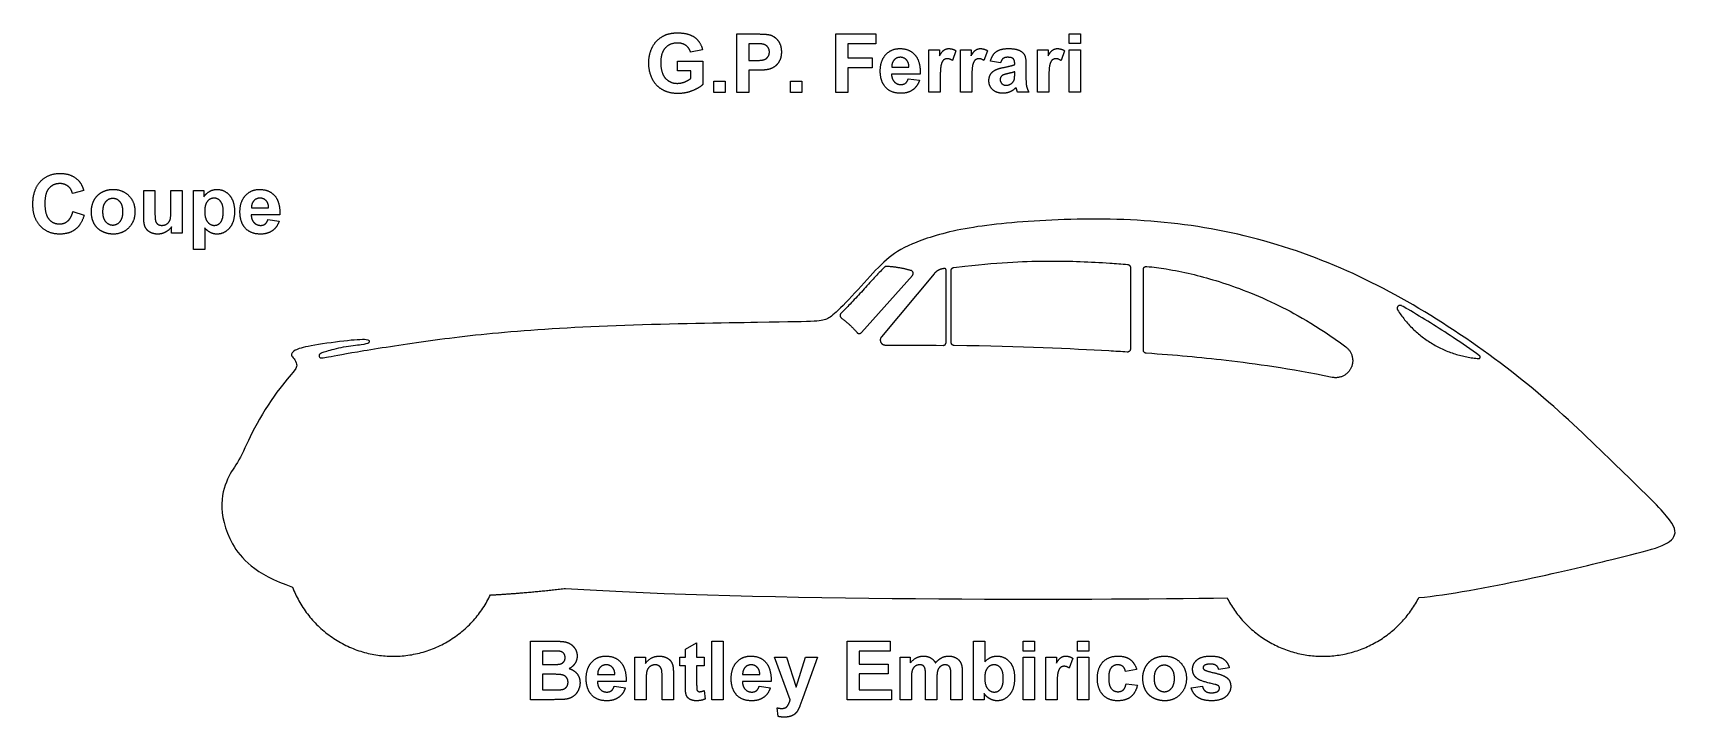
# Model space of a CAD drawing. Header units: millimetres. Extents: x -155 to 163, y -128 to 149.
# Drawn here: x 7.4 to 83.7, y 5.7 to 37.5 of the extents above; entities that cross this region are included whole.
import ezdxf

# ---------------------------------------------------------------- set-up
doc = ezdxf.new("R2010")
doc.units = ezdxf.units.MM
doc.header["$MEASUREMENT"] = 0
doc.layers.add('Layer 03', color=5, linetype='Continuous')

msp = doc.modelspace()

# ---------------------------------------------------------------- linework, layer by layer
at = {"layer": 'Layer 03'}
for p, q in [((40.078, 34.759), (40.078, 37.476)), ((40.078, 37.476), (40.956, 37.476)), ((44.685, 37.476), (46.542, 37.476)), ((44.685, 34.759), (44.685, 37.476)), ((46.542, 37.476), (46.542, 37.021)), ((55.524, 37.032), (55.524, 37.488)), ((55.524, 37.488), (56.047, 37.488)), ((56.047, 37.488), (56.047, 37.032)), ((38.491, 36.734), (37.934, 36.632)), ((40.635, 37.021), (40.635, 36.244)), ((40.898, 37.021), (40.635, 37.021)), ((46.542, 37.021), (45.242, 37.021)), ((45.242, 37.021), (45.242, 36.362)), ((49.009, 34.771), (49.009, 36.745)), ((49.009, 36.745), (49.499, 36.745)), ((49.499, 36.745), (49.499, 36.467)), ((50.258, 36.697), (50.098, 36.239)), ((50.478, 34.771), (50.478, 36.745)), ((50.478, 36.745), (50.967, 36.745)), ((50.967, 36.745), (50.967, 36.467)), ((51.727, 36.697), (51.566, 36.239)), ((54.056, 34.771), (54.056, 36.745)), ((54.056, 36.745), (54.545, 36.745)), ((54.545, 36.745), (54.545, 36.467)), ((55.305, 36.697), (55.144, 36.239)), ((56.047, 37.032), (55.524, 37.032)), ((55.524, 34.771), (55.524, 36.745)), ((55.524, 36.745), (56.047, 36.745)), ((56.047, 36.745), (56.047, 34.771)), ((37.326, 35.755), (37.326, 36.21)), ((37.326, 36.21), (38.508, 36.21)), ((38.508, 36.21), (38.508, 35.132)), ((40.635, 36.244), (40.933, 36.244)), ((45.242, 36.362), (46.373, 36.362)), ((46.373, 35.907), (45.242, 35.907)), ((45.242, 35.907), (45.242, 34.759)), ((46.373, 36.362), (46.373, 35.907)), ((47.28, 35.935), (48.081, 35.935)), ((52.334, 36.138), (51.862, 36.205)), ((52.992, 36.053), (52.992, 36.106)), ((53.516, 36.033), (53.516, 35.422)), ((37.951, 35.755), (37.326, 35.755)), ((37.951, 35.412), (37.951, 35.755)), ((39.014, 34.759), (39.014, 35.282)), ((39.014, 35.282), (39.538, 35.282)), ((39.538, 35.282), (39.538, 34.759)), ((40.989, 35.788), (40.635, 35.788)), ((40.635, 35.788), (40.635, 34.759)), ((42.576, 34.759), (42.576, 35.282)), ((42.576, 35.282), (43.099, 35.282)), ((43.099, 35.282), (43.099, 34.759)), ((48.604, 35.615), (47.271, 35.615)), ((48.047, 35.395), (48.57, 35.328)), ((49.532, 35.381), (49.532, 34.771)), ((51.001, 35.381), (51.001, 34.771)), ((52.992, 35.612), (52.992, 35.716)), ((54.579, 35.381), (54.579, 34.771)), ((39.538, 34.759), (39.014, 34.759)), ((40.635, 34.759), (40.078, 34.759)), ((43.099, 34.759), (42.576, 34.759)), ((45.242, 34.759), (44.685, 34.759)), ((49.532, 34.771), (49.009, 34.771)), ((51.001, 34.771), (50.478, 34.771)), ((53.651, 34.771), (53.127, 34.771)), ((54.579, 34.771), (54.056, 34.771)), ((56.047, 34.771), (55.524, 34.771)), ((9.745, 30.203), (9.222, 30.068)), ((12.53, 28.95), (12.53, 30.203)), ((12.53, 30.203), (13.053, 30.203)), ((13.053, 30.203), (13.053, 29.296)), ((13.796, 29.37), (13.796, 30.203)), ((13.796, 30.203), (14.319, 30.203)), ((14.319, 30.203), (14.319, 28.228)), ((14.843, 27.469), (14.843, 30.203)), ((14.843, 30.203), (15.332, 30.203)), ((15.332, 30.203), (15.332, 29.915)), ((9.239, 29.224), (9.762, 29.055)), ((18.86, 29.072), (17.526, 29.072)), ((17.535, 29.393), (18.336, 29.393)), ((13.83, 28.228), (13.83, 28.522)), ((15.366, 28.464), (15.366, 27.469)), ((18.303, 28.853), (18.826, 28.785)), ((14.319, 28.228), (13.83, 28.228)), ((15.366, 27.469), (14.843, 27.469)), ((45.875, 23.605), (48.241, 26.257)), ((49.249, 26.336), (46.802, 23.405)), ((49.728, 26.577), (49.687, 26.573)), ((49.806, 23.148), (49.806, 26.507)), ((50.042, 23.141), (50.042, 26.487)), ((50.167, 26.627), (50.68, 26.685)), ((58.366, 26.627), (58.366, 22.837)), ((58.972, 22.78), (58.972, 26.538)), ((45.656, 23.616), (45.661, 23.609)), ((30.504, 6.545), (30.504, 9.263)), ((30.504, 9.263), (31.599, 9.263)), ((37.694, 8.891), (38.218, 9.195)), ((38.218, 9.195), (38.218, 8.52)), ((38.926, 6.545), (38.926, 9.263)), ((38.926, 9.263), (39.45, 9.263)), ((39.45, 9.263), (39.45, 6.545)), ((45.205, 6.545), (45.205, 9.263)), ((45.205, 9.263), (47.214, 9.263)), ((47.214, 9.263), (47.214, 8.807)), ((51.079, 6.545), (51.079, 9.263)), ((51.079, 9.263), (51.602, 9.263)), ((51.602, 9.263), (51.602, 8.297)), ((53.391, 8.807), (53.391, 9.263)), ((53.391, 9.263), (53.914, 9.263)), ((53.914, 9.263), (53.914, 8.807)), ((55.906, 8.807), (55.906, 9.263)), ((55.906, 9.263), (56.429, 9.263)), ((56.429, 9.263), (56.429, 8.807)), ((31.372, 8.807), (31.061, 8.807)), ((31.061, 8.807), (31.061, 8.182)), ((35.348, 6.545), (35.348, 8.52)), ((35.348, 8.52), (35.838, 8.52)), ((35.838, 8.52), (35.838, 8.232)), ((37.441, 8.52), (37.694, 8.52)), ((37.441, 8.115), (37.441, 8.52)), ((37.694, 8.52), (37.694, 8.891)), ((38.218, 8.52), (38.572, 8.52)), ((38.572, 8.52), (38.572, 8.115)), ((42.563, 6.545), (41.83, 8.52)), ((41.83, 8.52), (42.387, 8.52)), ((42.387, 8.52), (42.834, 7.122)), ((42.834, 7.122), (43.281, 8.52)), ((43.838, 8.52), (43.146, 6.625)), ((43.281, 8.52), (43.838, 8.52)), ((47.214, 8.807), (45.762, 8.807)), ((45.762, 8.807), (45.762, 8.199)), ((47.669, 6.545), (47.669, 8.52)), ((47.669, 8.52), (48.142, 8.52)), ((48.142, 8.52), (48.142, 8.252)), ((53.914, 8.807), (53.391, 8.807)), ((53.391, 6.545), (53.391, 8.52)), ((53.391, 8.52), (53.914, 8.52)), ((53.914, 8.52), (53.914, 6.545)), ((54.438, 6.545), (54.438, 8.52)), ((54.438, 8.52), (54.927, 8.52)), ((54.927, 8.52), (54.927, 8.241)), ((55.687, 8.471), (55.526, 8.013)), ((56.429, 8.807), (55.906, 8.807)), ((55.906, 6.545), (55.906, 8.52)), ((55.906, 8.52), (56.429, 8.52)), ((56.429, 8.52), (56.429, 6.545)), ((31.061, 8.182), (31.416, 8.182)), ((31.512, 7.727), (31.061, 7.727)), ((31.061, 7.727), (31.061, 7.001)), ((33.619, 7.71), (34.42, 7.71)), ((37.137, 7.776), (37.137, 6.545)), ((37.694, 8.115), (37.441, 8.115)), ((37.694, 7.245), (37.694, 8.115)), ((38.572, 8.115), (38.218, 8.115)), ((38.218, 8.115), (38.218, 7.3)), ((40.353, 7.71), (41.154, 7.71)), ((45.762, 8.199), (47.112, 8.199)), ((47.112, 7.744), (45.762, 7.744)), ((45.762, 7.744), (45.762, 7.001)), ((47.112, 8.199), (47.112, 7.744)), ((50.032, 6.545), (50.032, 7.675)), ((50.556, 7.812), (50.556, 6.545)), ((58.657, 7.946), (58.134, 7.862)), ((62.961, 8.031), (62.472, 7.946)), ((31.061, 7.001), (31.578, 7.001)), ((34.943, 7.389), (33.61, 7.389)), ((34.386, 7.17), (34.909, 7.102)), ((35.872, 7.44), (35.872, 6.545)), ((36.614, 6.545), (36.614, 7.553)), ((38.564, 6.966), (38.606, 6.571)), ((41.678, 7.389), (40.344, 7.389)), ((41.121, 7.17), (41.644, 7.102)), ((45.762, 7.001), (47.264, 7.001)), ((47.264, 7.001), (47.264, 6.545)), ((48.193, 7.505), (48.193, 6.545)), ((48.851, 6.545), (48.851, 7.628)), ((49.374, 7.494), (49.374, 6.545)), ((54.961, 7.156), (54.961, 6.545)), ((58.168, 7.288), (58.691, 7.22)), ((61.189, 7.102), (61.712, 7.17)), ((31.437, 6.545), (30.504, 6.545)), ((35.872, 6.545), (35.348, 6.545)), ((37.137, 6.545), (36.614, 6.545)), ((39.45, 6.545), (38.926, 6.545)), ((41.998, 5.766), (41.965, 6.166)), ((43.146, 6.625), (43.014, 6.263)), ((47.264, 6.545), (45.205, 6.545)), ((48.193, 6.545), (47.669, 6.545)), ((49.374, 6.545), (48.851, 6.545)), ((50.556, 6.545), (50.032, 6.545)), ((51.568, 6.545), (51.079, 6.545)), ((51.568, 6.833), (51.568, 6.545)), ((53.914, 6.545), (53.391, 6.545)), ((54.961, 6.545), (54.438, 6.545)), ((56.429, 6.545), (55.906, 6.545))]:
    msp.add_line(p, q, dxfattribs=at)
for points, degree in [([(36.69, 37.391), (36.95, 37.527), (37.338, 37.527)], 2), ([(37.338, 37.527), (37.843, 37.527), (38.126, 37.316)], 2), ([(40.956, 37.476), (41.455, 37.476), (41.606, 37.436)], 2), ([(41.606, 37.436), (41.839, 37.374), (41.996, 37.17)], 2), ([(35.993, 36.127), (35.993, 36.553), (36.17, 36.884)], 2), ([(36.17, 36.884), (36.348, 37.215), (36.69, 37.391)], 2), ([(36.761, 36.826), (36.55, 36.598), (36.55, 36.149)], 2), ([(37.328, 37.054), (36.971, 37.054), (36.761, 36.826)], 2), ([(37.72, 36.941), (37.563, 37.054), (37.328, 37.054)], 2), ([(37.934, 36.632), (37.877, 36.828), (37.72, 36.941)], 2), ([(38.126, 37.316), (38.41, 37.105), (38.491, 36.734)], 2), ([(41.291, 37.002), (41.193, 37.021), (40.898, 37.021)], 2), ([(41.51, 36.881), (41.423, 36.978), (41.291, 37.002)], 2), ([(41.597, 36.634), (41.597, 36.783), (41.51, 36.881)], 2), ([(41.996, 37.17), (42.154, 36.966), (42.154, 36.643)], 2), ([(42.154, 36.643), (42.154, 36.393), (42.064, 36.223)], 2), ([(47.006, 36.517), (47.264, 36.796), (47.659, 36.796)], 2), ([(47.659, 36.796), (48.103, 36.796), (48.359, 36.505)], 2), ([(49.499, 36.467), (49.618, 36.664), (49.713, 36.73)], 2), ([(49.713, 36.73), (49.808, 36.796), (49.929, 36.796)], 2), ([(49.929, 36.796), (50.1, 36.796), (50.258, 36.697)], 2), ([(50.967, 36.467), (51.086, 36.664), (51.181, 36.73)], 2), ([(51.181, 36.73), (51.277, 36.796), (51.397, 36.796)], 2), ([(51.397, 36.796), (51.568, 36.796), (51.727, 36.697)], 2), ([(51.862, 36.205), (51.94, 36.507), (52.132, 36.651)], 2), ([(52.132, 36.651), (52.323, 36.796), (52.701, 36.796)], 2), ([(52.701, 36.796), (53.043, 36.796), (53.211, 36.713)], 2), ([(53.211, 36.713), (53.379, 36.63), (53.447, 36.502)], 2), ([(54.545, 36.467), (54.664, 36.664), (54.76, 36.73)], 2), ([(54.76, 36.73), (54.855, 36.796), (54.976, 36.796)], 2), ([(54.976, 36.796), (55.147, 36.796), (55.305, 36.697)], 2), ([(36.151, 35.401), (35.993, 35.735), (35.993, 36.127)], 2), ([(36.55, 36.149), (36.55, 35.665), (36.762, 35.423)], 2), ([(40.933, 36.244), (41.256, 36.244), (41.364, 36.287)], 2), ([(41.364, 36.287), (41.473, 36.33), (41.535, 36.422)], 2), ([(41.535, 36.422), (41.597, 36.513), (41.597, 36.634)], 2), ([(41.835, 35.956), (41.696, 35.859), (41.553, 35.827)], 2), ([(42.064, 36.223), (41.974, 36.053), (41.835, 35.956)], 2), ([(46.747, 35.743), (46.747, 36.237), (47.006, 36.517)], 2), ([(47.393, 36.268), (47.278, 36.146), (47.28, 35.935)], 2), ([(47.682, 36.391), (47.507, 36.391), (47.393, 36.268)], 2), ([(47.961, 36.275), (47.846, 36.391), (47.682, 36.391)], 2), ([(48.081, 35.935), (48.075, 36.159), (47.961, 36.275)], 2), ([(48.359, 36.505), (48.615, 36.215), (48.604, 35.615)], 2), ([(49.574, 36.044), (49.532, 35.886), (49.532, 35.381)], 2), ([(49.688, 36.263), (49.615, 36.202), (49.574, 36.044)], 2), ([(49.865, 36.324), (49.76, 36.324), (49.688, 36.263)], 2), ([(50.098, 36.239), (49.972, 36.324), (49.865, 36.324)], 2), ([(51.042, 36.044), (51.001, 35.886), (51.001, 35.381)], 2), ([(51.156, 36.263), (51.084, 36.202), (51.042, 36.044)], 2), ([(51.333, 36.324), (51.229, 36.324), (51.156, 36.263)], 2), ([(51.566, 36.239), (51.441, 36.324), (51.333, 36.324)], 2), ([(52.091, 35.803), (52.232, 35.873), (52.497, 35.925)], 2), ([(52.453, 36.335), (52.38, 36.279), (52.334, 36.138)], 2), ([(52.658, 36.391), (52.527, 36.391), (52.453, 36.335)], 2), ([(52.497, 35.925), (52.855, 35.994), (52.992, 36.053)], 2), ([(52.922, 36.326), (52.852, 36.391), (52.658, 36.391)], 2), ([(52.992, 36.106), (52.992, 36.26), (52.922, 36.326)], 2), ([(53.447, 36.502), (53.516, 36.375), (53.516, 36.033)], 2), ([(54.621, 36.044), (54.579, 35.886), (54.579, 35.381)], 2), ([(54.734, 36.263), (54.662, 36.202), (54.621, 36.044)], 2), ([(54.911, 36.324), (54.807, 36.324), (54.734, 36.263)], 2), ([(55.144, 36.239), (55.019, 36.324), (54.911, 36.324)], 2), ([(36.622, 34.888), (36.308, 35.067), (36.151, 35.401)], 2), ([(36.762, 35.423), (36.974, 35.181), (37.317, 35.181)], 2), ([(37.317, 35.181), (37.487, 35.181), (37.658, 35.248)], 2), ([(37.658, 35.248), (37.829, 35.316), (37.951, 35.412)], 2), ([(38.508, 35.132), (38.337, 34.964), (38.014, 34.836)], 2), ([(41.553, 35.827), (41.358, 35.788), (40.989, 35.788)], 2), ([(46.943, 35.059), (46.747, 35.33), (46.747, 35.743)], 2), ([(47.271, 35.615), (47.277, 35.383), (47.4, 35.254)], 2), ([(47.4, 35.254), (47.523, 35.125), (47.707, 35.125)], 2), ([(47.707, 35.125), (47.833, 35.125), (47.918, 35.189)], 2), ([(47.918, 35.189), (48.003, 35.253), (48.047, 35.395)], 2), ([(48.57, 35.328), (48.47, 35.031), (48.252, 34.875)], 2), ([(51.794, 35.304), (51.794, 35.471), (51.872, 35.602)], 2), ([(51.969, 34.886), (51.794, 35.051), (51.794, 35.304)], 2), ([(51.872, 35.602), (51.95, 35.734), (52.091, 35.803)], 2), ([(52.415, 35.545), (52.317, 35.472), (52.317, 35.361)], 2), ([(52.317, 35.361), (52.317, 35.251), (52.396, 35.171)], 2), ([(52.396, 35.171), (52.474, 35.091), (52.595, 35.091)], 2), ([(52.688, 35.636), (52.48, 35.59), (52.415, 35.545)], 2), ([(52.595, 35.091), (52.731, 35.091), (52.853, 35.184)], 2), ([(52.992, 35.716), (52.896, 35.682), (52.688, 35.636)], 2), ([(52.853, 35.184), (52.944, 35.255), (52.973, 35.357)], 2), ([(52.973, 35.357), (52.992, 35.424), (52.992, 35.612)], 2), ([(53.516, 35.422), (53.516, 35.16), (53.544, 35.036)], 2), ([(37.358, 34.708), (36.936, 34.708), (36.622, 34.888)], 2), ([(38.014, 34.836), (37.69, 34.708), (37.358, 34.708)], 2), ([(47.708, 34.72), (47.192, 34.72), (46.943, 35.059)], 2), ([(48.252, 34.875), (48.035, 34.72), (47.708, 34.72)], 2), ([(52.449, 34.72), (52.145, 34.72), (51.969, 34.886)], 2), ([(52.773, 34.786), (52.621, 34.72), (52.449, 34.72)], 2), ([(53.059, 34.985), (52.925, 34.852), (52.773, 34.786)], 2), ([(53.077, 34.924), (53.064, 34.97), (53.059, 34.985)], 2), ([(53.127, 34.771), (53.107, 34.822), (53.077, 34.924)], 2), ([(53.544, 35.036), (53.573, 34.912), (53.651, 34.771)], 2), ([(7.382, 29.563), (7.382, 30.243), (7.733, 30.62)], 2), ([(7.733, 30.62), (8.084, 30.996), (8.656, 30.996)], 2), ([(8.656, 30.996), (9.155, 30.996), (9.467, 30.702)], 2), ([(9.467, 30.702), (9.652, 30.528), (9.745, 30.203)], 2), ([(8.132, 30.306), (7.939, 30.089), (7.939, 29.603)], 2), ([(8.635, 30.524), (8.325, 30.524), (8.132, 30.306)], 2), ([(9.016, 30.401), (8.859, 30.524), (8.635, 30.524)], 2), ([(9.222, 30.068), (9.173, 30.279), (9.016, 30.401)], 2), ([(10.227, 29.75), (10.355, 29.995), (10.589, 30.124)], 2), ([(10.589, 30.124), (10.822, 30.253), (11.111, 30.253)], 2), ([(11.096, 29.832), (10.896, 29.832), (10.76, 29.673)], 2), ([(11.432, 29.673), (11.297, 29.832), (11.096, 29.832)], 2), ([(11.111, 30.253), (11.556, 30.253), (11.841, 29.961)], 2), ([(11.841, 29.961), (12.125, 29.668), (12.125, 29.221)], 2), ([(15.332, 29.915), (15.425, 30.063), (15.585, 30.158)], 2), ([(15.802, 29.848), (15.614, 29.848), (15.49, 29.697)], 2), ([(15.585, 30.158), (15.744, 30.253), (15.938, 30.253)], 2), ([(16.104, 29.694), (15.982, 29.848), (15.802, 29.848)], 2), ([(15.938, 30.253), (16.277, 30.253), (16.514, 29.982)], 2), ([(16.514, 29.982), (16.75, 29.711), (16.75, 29.227)], 2), ([(17.003, 29.2), (17.003, 29.694), (17.261, 29.974)], 2), ([(17.261, 29.974), (17.52, 30.253), (17.914, 30.253)], 2), ([(17.938, 29.848), (17.762, 29.848), (17.648, 29.726)], 2), ([(17.914, 30.253), (18.358, 30.253), (18.614, 29.963)], 2), ([(18.216, 29.732), (18.102, 29.848), (17.938, 29.848)], 2), ([(18.614, 29.963), (18.871, 29.672), (18.86, 29.072)], 2), ([(7.733, 28.548), (7.382, 28.919), (7.382, 29.563)], 2), ([(7.939, 29.603), (7.939, 29.088), (8.129, 28.869)], 2), ([(9.008, 28.788), (9.169, 28.927), (9.239, 29.224)], 2), ([(9.762, 29.055), (9.639, 28.61), (9.353, 28.394)], 2), ([(10.1, 29.243), (10.1, 29.505), (10.227, 29.75)], 2), ([(10.227, 28.663), (10.1, 28.901), (10.1, 29.243)], 2), ([(10.76, 29.673), (10.623, 29.514), (10.623, 29.215)], 2), ([(10.623, 29.215), (10.623, 28.917), (10.76, 28.758)], 2), ([(11.568, 29.219), (11.568, 29.514), (11.432, 29.673)], 2), ([(11.432, 28.758), (11.568, 28.917), (11.568, 29.219)], 2), ([(12.125, 29.221), (12.125, 28.77), (11.838, 28.474)], 2), ([(13.053, 29.296), (13.053, 28.88), (13.082, 28.786)], 2), ([(13.757, 28.838), (13.796, 28.947), (13.796, 29.37)], 2), ([(15.49, 29.697), (15.366, 29.546), (15.366, 29.249)], 2), ([(15.366, 29.249), (15.366, 28.908), (15.495, 28.745)], 2), ([(16.227, 29.222), (16.227, 29.54), (16.104, 29.694)], 2), ([(16.108, 28.732), (16.227, 28.881), (16.227, 29.222)], 2), ([(16.75, 29.227), (16.75, 28.729), (16.512, 28.453)], 2), ([(17.199, 28.516), (17.003, 28.787), (17.003, 29.2)], 2), ([(17.526, 29.072), (17.532, 28.84), (17.655, 28.711)], 2), ([(17.648, 29.726), (17.534, 29.603), (17.535, 29.393)], 2), ([(18.336, 29.393), (18.331, 29.616), (18.216, 29.732)], 2), ([(8.627, 28.177), (8.083, 28.177), (7.733, 28.548)], 2), ([(8.129, 28.869), (8.319, 28.65), (8.622, 28.65)], 2), ([(8.622, 28.65), (8.846, 28.65), (9.008, 28.788)], 2), ([(9.353, 28.394), (9.067, 28.177), (8.627, 28.177)], 2), ([(10.6, 28.301), (10.355, 28.424), (10.227, 28.663)], 2), ([(11.114, 28.177), (10.845, 28.177), (10.6, 28.301)], 2), ([(10.76, 28.758), (10.896, 28.599), (11.096, 28.599)], 2), ([(11.096, 28.599), (11.297, 28.599), (11.432, 28.758)], 2), ([(11.838, 28.474), (11.551, 28.177), (11.114, 28.177)], 2), ([(12.6, 28.511), (12.53, 28.67), (12.53, 28.95)], 2), ([(12.827, 28.265), (12.67, 28.353), (12.6, 28.511)], 2), ([(13.181, 28.177), (12.984, 28.177), (12.827, 28.265)], 2), ([(13.082, 28.786), (13.11, 28.692), (13.186, 28.637)], 2), ([(13.549, 28.271), (13.374, 28.177), (13.181, 28.177)], 2), ([(13.186, 28.637), (13.261, 28.583), (13.377, 28.583)], 2), ([(13.377, 28.583), (13.509, 28.583), (13.614, 28.656)], 2), ([(13.83, 28.522), (13.723, 28.365), (13.549, 28.271)], 2), ([(13.614, 28.656), (13.719, 28.729), (13.757, 28.838)], 2), ([(15.642, 28.242), (15.511, 28.307), (15.366, 28.464)], 2), ([(15.495, 28.745), (15.625, 28.583), (15.811, 28.583)], 2), ([(15.811, 28.583), (15.99, 28.583), (16.108, 28.732)], 2), ([(16.512, 28.453), (16.273, 28.177), (15.934, 28.177)], 2), ([(17.964, 28.177), (17.447, 28.177), (17.199, 28.516)], 2), ([(17.655, 28.711), (17.779, 28.583), (17.963, 28.583)], 2), ([(17.963, 28.583), (18.088, 28.583), (18.174, 28.646)], 2), ([(18.508, 28.333), (18.29, 28.177), (17.964, 28.177)], 2), ([(18.174, 28.646), (18.259, 28.71), (18.303, 28.853)], 2), ([(18.826, 28.785), (18.725, 28.488), (18.508, 28.333)], 2), ([(15.934, 28.177), (15.773, 28.177), (15.642, 28.242)], 2), ([(48.176, 26.485), (47.678, 26.633), (47.049, 26.677)], 2), ([(44.937, 24.284), (45.375, 23.955), (45.656, 23.616)], 2), ([(46.981, 23.023), (47.943, 23.023), (48.835, 23.017), (49.664, 23.007)], 3), ([(28.638, 11.412), (30.147, 11.487), (32.127, 11.715)], 2), ([(32.127, 11.715), (40.992, 11.129), (56.389, 11.182), (62.855, 11.279)], 3), ([(31.599, 9.263), (31.925, 9.263), (32.084, 9.236)], 2), ([(32.084, 9.236), (32.244, 9.209), (32.37, 9.124)], 2), ([(31.835, 8.798), (31.755, 8.807), (31.372, 8.807)], 2), ([(32.039, 8.703), (31.971, 8.781), (31.835, 8.798)], 2), ([(32.028, 8.288), (32.108, 8.369), (32.108, 8.499)], 2), ([(32.108, 8.499), (32.108, 8.624), (32.039, 8.703)], 2), ([(32.37, 9.124), (32.496, 9.038), (32.581, 8.896)], 2), ([(32.665, 8.578), (32.665, 8.387), (32.565, 8.228)], 2), ([(32.581, 8.896), (32.665, 8.754), (32.665, 8.578)], 2), ([(33.345, 8.291), (33.603, 8.571), (33.998, 8.571)], 2), ([(33.998, 8.571), (34.442, 8.571), (34.698, 8.28)], 2), ([(35.838, 8.232), (36.093, 8.571), (36.481, 8.571)], 2), ([(36.481, 8.571), (36.652, 8.571), (36.794, 8.508)], 2), ([(36.794, 8.508), (36.935, 8.446), (37.008, 8.349)], 2), ([(40.079, 8.291), (40.338, 8.571), (40.732, 8.571)], 2), ([(40.732, 8.571), (41.176, 8.571), (41.432, 8.28)], 2), ([(48.142, 8.252), (48.4, 8.571), (48.756, 8.571)], 2), ([(48.756, 8.571), (48.945, 8.571), (49.084, 8.492)], 2), ([(49.084, 8.492), (49.224, 8.412), (49.313, 8.252)], 2), ([(49.313, 8.252), (49.442, 8.412), (49.592, 8.492)], 2), ([(49.592, 8.492), (49.742, 8.571), (49.912, 8.571)], 2), ([(49.912, 8.571), (50.128, 8.571), (50.278, 8.482)], 2), ([(50.278, 8.482), (50.428, 8.393), (50.502, 8.222)], 2), ([(51.602, 8.297), (51.84, 8.571), (52.166, 8.571)], 2), ([(52.166, 8.571), (52.521, 8.571), (52.754, 8.308)], 2), ([(54.927, 8.241), (55.046, 8.439), (55.142, 8.505)], 2), ([(55.142, 8.505), (55.237, 8.571), (55.358, 8.571)], 2), ([(55.358, 8.571), (55.528, 8.571), (55.687, 8.471)], 2), ([(57.091, 8.297), (57.347, 8.571), (57.785, 8.571)], 2), ([(57.785, 8.571), (58.142, 8.571), (58.354, 8.416)], 2), ([(58.354, 8.416), (58.565, 8.262), (58.657, 7.946)], 2), ([(59.072, 8.067), (59.199, 8.312), (59.433, 8.442)], 2), ([(59.433, 8.442), (59.667, 8.571), (59.955, 8.571)], 2), ([(59.955, 8.571), (60.4, 8.571), (60.685, 8.278)], 2), ([(61.459, 8.395), (61.662, 8.571), (62.087, 8.571)], 2), ([(62.087, 8.571), (62.493, 8.571), (62.69, 8.434)], 2), ([(62.69, 8.434), (62.887, 8.298), (62.961, 8.031)], 2), ([(31.416, 8.182), (31.733, 8.182), (31.809, 8.192)], 2), ([(32.008, 7.688), (31.894, 7.727), (31.512, 7.727)], 2), ([(31.809, 8.192), (31.948, 8.208), (32.028, 8.288)], 2), ([(32.182, 7.564), (32.122, 7.649), (32.008, 7.688)], 2), ([(32.565, 8.228), (32.464, 8.068), (32.293, 7.988)], 2), ([(32.293, 7.988), (32.537, 7.916), (32.668, 7.742)], 2), ([(32.668, 7.742), (32.8, 7.568), (32.8, 7.332)], 2), ([(33.087, 7.518), (33.087, 8.012), (33.345, 8.291)], 2), ([(33.732, 8.043), (33.617, 7.92), (33.619, 7.71)], 2), ([(34.022, 8.166), (33.846, 8.166), (33.732, 8.043)], 2), ([(34.3, 8.049), (34.186, 8.166), (34.022, 8.166)], 2), ([(34.42, 7.71), (34.414, 7.933), (34.3, 8.049)], 2), ([(34.698, 8.28), (34.954, 7.989), (34.943, 7.389)], 2), ([(35.911, 7.894), (35.872, 7.771), (35.872, 7.44)], 2), ([(36.056, 8.091), (35.95, 8.017), (35.911, 7.894)], 2), ([(36.296, 8.166), (36.162, 8.166), (36.056, 8.091)], 2), ([(36.474, 8.114), (36.4, 8.166), (36.296, 8.166)], 2), ([(36.581, 7.968), (36.548, 8.061), (36.474, 8.114)], 2), ([(36.614, 7.553), (36.614, 7.874), (36.581, 7.968)], 2), ([(37.008, 8.349), (37.08, 8.252), (37.109, 8.129)], 2), ([(37.109, 8.129), (37.137, 8.006), (37.137, 7.776)], 2), ([(39.821, 7.518), (39.821, 8.012), (40.079, 8.291)], 2), ([(40.466, 8.043), (40.352, 7.92), (40.353, 7.71)], 2), ([(40.756, 8.166), (40.58, 8.166), (40.466, 8.043)], 2), ([(41.034, 8.049), (40.92, 8.166), (40.756, 8.166)], 2), ([(41.154, 7.71), (41.149, 7.933), (41.034, 8.049)], 2), ([(41.432, 8.28), (41.689, 7.989), (41.678, 7.389)], 2), ([(48.234, 7.913), (48.193, 7.79), (48.193, 7.505)], 2), ([(48.37, 8.1), (48.275, 8.035), (48.234, 7.913)], 2), ([(48.583, 8.166), (48.464, 8.166), (48.37, 8.1)], 2), ([(48.739, 8.125), (48.681, 8.166), (48.583, 8.166)], 2), ([(48.824, 8), (48.796, 8.084), (48.739, 8.125)], 2), ([(48.851, 7.628), (48.851, 7.916), (48.824, 8)], 2), ([(49.416, 7.902), (49.374, 7.773), (49.374, 7.494)], 2), ([(49.554, 8.099), (49.459, 8.032), (49.416, 7.902)], 2), ([(49.758, 8.166), (49.65, 8.166), (49.554, 8.099)], 2), ([(49.979, 8.054), (49.907, 8.166), (49.758, 8.166)], 2), ([(50.032, 7.675), (50.032, 7.968), (49.979, 8.054)], 2), ([(50.502, 8.222), (50.556, 8.095), (50.556, 7.812)], 2), ([(51.725, 8.018), (51.602, 7.87), (51.602, 7.569)], 2), ([(52.032, 8.166), (51.848, 8.166), (51.725, 8.018)], 2), ([(52.342, 8.014), (52.221, 8.166), (52.032, 8.166)], 2), ([(52.463, 7.521), (52.463, 7.863), (52.342, 8.014)], 2), ([(52.754, 8.308), (52.986, 8.045), (52.986, 7.553)], 2), ([(55.002, 7.819), (54.961, 7.661), (54.961, 7.156)], 2), ([(55.116, 8.038), (55.044, 7.977), (55.002, 7.819)], 2), ([(55.293, 8.098), (55.189, 8.098), (55.116, 8.038)], 2), ([(55.526, 8.013), (55.401, 8.098), (55.293, 8.098)], 2), ([(56.834, 7.531), (56.834, 8.023), (57.091, 8.297)], 2), ([(57.473, 8.028), (57.358, 7.891), (57.358, 7.57)], 2), ([(57.781, 8.166), (57.588, 8.166), (57.473, 8.028)], 2), ([(58.017, 8.089), (57.926, 8.166), (57.781, 8.166)], 2), ([(58.134, 7.862), (58.108, 8.013), (58.017, 8.089)], 2), ([(58.944, 7.561), (58.944, 7.822), (59.072, 8.067)], 2), ([(59.604, 7.99), (59.467, 7.831), (59.467, 7.533)], 2), ([(59.941, 8.149), (59.741, 8.149), (59.604, 7.99)], 2), ([(60.277, 7.99), (60.141, 8.149), (59.941, 8.149)], 2), ([(60.413, 7.536), (60.413, 7.831), (60.277, 7.99)], 2), ([(60.685, 8.278), (60.97, 7.985), (60.97, 7.538)], 2), ([(61.256, 7.96), (61.256, 8.218), (61.459, 8.395)], 2), ([(61.491, 7.512), (61.256, 7.673), (61.256, 7.96)], 2), ([(61.805, 8.141), (61.746, 8.099), (61.746, 8.033)], 2), ([(61.746, 8.033), (61.746, 7.976), (61.798, 7.936)], 2), ([(61.798, 7.936), (61.868, 7.883), (62.284, 7.787)], 2), ([(62.1, 8.199), (61.894, 8.199), (61.805, 8.141)], 2), ([(62.352, 8.134), (62.264, 8.199), (62.1, 8.199)], 2), ([(62.284, 7.787), (62.701, 7.691), (62.865, 7.552)], 2), ([(62.472, 7.946), (62.44, 8.069), (62.352, 8.134)], 2), ([(31.578, 7.001), (31.88, 7.001), (31.962, 7.018)], 2), ([(31.962, 7.018), (32.086, 7.04), (32.164, 7.126)], 2), ([(32.164, 7.126), (32.243, 7.212), (32.243, 7.356)], 2), ([(32.243, 7.356), (32.243, 7.479), (32.182, 7.564)], 2), ([(32.713, 6.972), (32.626, 6.797), (32.475, 6.693)], 2), ([(32.8, 7.332), (32.8, 7.147), (32.713, 6.972)], 2), ([(33.283, 6.833), (33.087, 7.104), (33.087, 7.518)], 2), ([(33.61, 7.389), (33.616, 7.157), (33.739, 7.029)], 2), ([(33.739, 7.029), (33.862, 6.9), (34.047, 6.9)], 2), ([(34.047, 6.9), (34.172, 6.9), (34.257, 6.964)], 2), ([(34.257, 6.964), (34.342, 7.028), (34.386, 7.17)], 2), ([(34.909, 7.102), (34.809, 6.805), (34.591, 6.65)], 2), ([(37.711, 6.873), (37.694, 6.965), (37.694, 7.245)], 2), ([(37.783, 6.667), (37.731, 6.743), (37.711, 6.873)], 2), ([(38.218, 7.3), (38.218, 7.052), (38.228, 7.011)], 2), ([(38.228, 7.011), (38.238, 6.97), (38.273, 6.943)], 2), ([(38.273, 6.943), (38.308, 6.917), (38.359, 6.917)], 2), ([(38.359, 6.917), (38.43, 6.917), (38.564, 6.966)], 2), ([(40.017, 6.833), (39.821, 7.104), (39.821, 7.518)], 2), ([(40.344, 7.389), (40.35, 7.157), (40.473, 7.029)], 2), ([(40.473, 7.029), (40.597, 6.9), (40.781, 6.9)], 2), ([(40.781, 6.9), (40.906, 6.9), (40.992, 6.964)], 2), ([(40.992, 6.964), (41.077, 7.028), (41.121, 7.17)], 2), ([(41.644, 7.102), (41.543, 6.805), (41.326, 6.65)], 2), ([(51.602, 7.569), (51.602, 7.259), (51.697, 7.11)], 2), ([(51.697, 7.11), (51.831, 6.9), (52.053, 6.9)], 2), ([(52.053, 6.9), (52.223, 6.9), (52.343, 7.049)], 2), ([(52.343, 7.049), (52.463, 7.199), (52.463, 7.521)], 2), ([(52.986, 7.553), (52.986, 7.045), (52.75, 6.77)], 2), ([(57.091, 6.77), (56.834, 7.045), (56.834, 7.531)], 2), ([(57.358, 7.57), (57.358, 7.212), (57.475, 7.064)], 2), ([(57.475, 7.064), (57.593, 6.917), (57.791, 6.917)], 2), ([(57.791, 6.917), (57.94, 6.917), (58.034, 7)], 2), ([(58.034, 7), (58.129, 7.084), (58.168, 7.288)], 2), ([(58.691, 7.22), (58.611, 6.861), (58.385, 6.678)], 2), ([(59.072, 6.98), (58.944, 7.219), (58.944, 7.561)], 2), ([(59.444, 6.618), (59.199, 6.741), (59.072, 6.98)], 2), ([(59.467, 7.533), (59.467, 7.234), (59.604, 7.075)], 2), ([(59.604, 7.075), (59.741, 6.917), (59.941, 6.917)], 2), ([(59.941, 6.917), (60.141, 6.917), (60.277, 7.075)], 2), ([(60.277, 7.075), (60.413, 7.234), (60.413, 7.536)], 2), ([(60.97, 7.538), (60.97, 7.087), (60.682, 6.791)], 2), ([(61.496, 6.658), (61.261, 6.822), (61.189, 7.102)], 2), ([(62.293, 7.254), (61.661, 7.396), (61.491, 7.512)], 2), ([(61.712, 7.17), (61.746, 7.021), (61.848, 6.943)], 2), ([(61.848, 6.943), (61.95, 6.866), (62.133, 6.866)], 2), ([(62.133, 6.866), (62.335, 6.866), (62.437, 6.942)], 2), ([(62.468, 7.184), (62.429, 7.221), (62.293, 7.254)], 2), ([(62.437, 6.942), (62.505, 6.995), (62.505, 7.084)], 2), ([(62.505, 7.084), (62.505, 7.144), (62.468, 7.184)], 2), ([(63.029, 7.161), (63.029, 6.888), (62.802, 6.691)], 2), ([(62.865, 7.552), (63.029, 7.412), (63.029, 7.161)], 2), ([(32.104, 6.564), (31.966, 6.549), (31.437, 6.545)], 2), ([(32.475, 6.693), (32.325, 6.588), (32.104, 6.564)], 2), ([(34.047, 6.495), (33.531, 6.495), (33.283, 6.833)], 2), ([(34.591, 6.65), (34.374, 6.495), (34.047, 6.495)], 2), ([(37.947, 6.543), (37.835, 6.591), (37.783, 6.667)], 2), ([(38.199, 6.495), (38.059, 6.495), (37.947, 6.543)], 2), ([(38.606, 6.571), (38.426, 6.495), (38.199, 6.495)], 2), ([(40.782, 6.495), (40.265, 6.495), (40.017, 6.833)], 2), ([(41.326, 6.65), (41.109, 6.495), (40.782, 6.495)], 2), ([(41.965, 6.166), (42.082, 6.14), (42.177, 6.14)], 2), ([(42.177, 6.14), (42.351, 6.14), (42.435, 6.254)], 2), ([(42.435, 6.254), (42.519, 6.369), (42.563, 6.545)], 2), ([(43.014, 6.263), (42.947, 6.092), (42.886, 6.001)], 2), ([(51.847, 6.582), (51.685, 6.669), (51.568, 6.833)], 2), ([(52.175, 6.495), (52.009, 6.495), (51.847, 6.582)], 2), ([(52.75, 6.77), (52.513, 6.495), (52.175, 6.495)], 2), ([(57.779, 6.495), (57.348, 6.495), (57.091, 6.77)], 2), ([(58.385, 6.678), (58.159, 6.495), (57.779, 6.495)], 2), ([(59.959, 6.495), (59.689, 6.495), (59.444, 6.618)], 2), ([(60.682, 6.791), (60.395, 6.495), (59.959, 6.495)], 2), ([(62.133, 6.495), (61.73, 6.495), (61.496, 6.658)], 2), ([(62.802, 6.691), (62.576, 6.495), (62.133, 6.495)], 2), ([(42.288, 5.735), (42.141, 5.735), (41.998, 5.766)], 2), ([(42.55, 5.767), (42.434, 5.735), (42.288, 5.735)], 2), ([(42.745, 5.854), (42.666, 5.798), (42.55, 5.767)], 2), ([(42.886, 6.001), (42.825, 5.91), (42.745, 5.854)], 2)]:
    msp.add_open_spline(points, degree=degree, dxfattribs=at)
for points, knots in [([(71.768, 11.292), (73.083, 11.407), (76.96, 12.138), (81.373, 13.218), (83.07, 13.629), (83.837, 14.149), (83.481, 14.997), (80.908, 17.434), (77.463, 20.818), (73.138, 23.993), (68.78, 26.467), (63.997, 28.183), (59.02, 28.94), (53.923, 28.853), (50.256, 28.445), (48.036, 27.705), (47.023, 27.056), (46.053, 25.969), (44.774, 24.575), (44.277, 24.212), (43.953, 24.117), (41.93, 24.087), (34.589, 23.969), (28.96, 23.627), (25.354, 23.162), (22.147, 22.659), (20.823, 22.398), (20.692, 22.398), (20.673, 22.64), (20.934, 22.715), (21.811, 22.957), (22.743, 23.051), (23.042, 23.125), (23.042, 23.312), (21.942, 23.237), (20.114, 22.976), (19.498, 22.79), (19.331, 22.528), (19.536, 22.417), (19.648, 22.118), (19.666, 21.95), (18.774, 20.993), (17.572, 19.069), (17.022, 17.695), (16.472, 17.007), (16.026, 15.771), (16.403, 13.812), (17.675, 12.403), (19.446, 11.771)], [2408.296251, 2408.296251, 2408.296251, 2408.296251, 2414.656747, 2421.017246, 2427.377745, 2433.738244, 2440.098743, 2446.459241, 2452.81974, 2459.180239, 2465.540738, 2471.901237, 2478.261736, 2484.622235, 2490.982734, 2497.343232, 2503.703731, 2510.06423, 2516.424729, 2522.785228, 2529.145727, 2535.506226, 2541.866725, 2548.227224, 2554.587722, 2560.948221, 2567.30872, 2573.669219, 2580.029718, 2586.390217, 2592.750716, 2599.111215, 2605.471713, 2611.832212, 2618.192711, 2624.55321, 2630.913709, 2637.274208, 2643.634707, 2649.995206, 2656.355705, 2662.716203, 2669.076702, 2675.437201, 2681.7977, 2688.158199, 2694.518698, 2700.879195, 2700.879195, 2700.879195, 2700.879195]), ([(50.68, 26.685), (52.432, 26.884), (54.689, 26.964), (56.787, 26.881), (57.965, 26.791), (58.238, 26.767)], [329.808854, 329.808854, 329.808854, 329.808854, 339.194312, 348.579769, 351.454189, 351.454189, 351.454189, 351.454189]), ([(46.941, 26.638), (46.915, 26.612), (46.813, 26.512), (46.636, 26.327), (46.393, 26.063), (46.137, 25.78), (45.869, 25.486), (45.61, 25.204), (45.36, 24.937), (45.134, 24.702), (44.99, 24.56), (44.925, 24.498)], [127.219031, 127.219031, 127.219031, 127.219031, 127.53184, 128.440107, 129.408776, 130.595484, 131.697248, 132.804284, 133.86516, 134.820645, 135.591196, 135.591196, 135.591196, 135.591196]), ([(59.129, 26.677), (59.435, 26.642), (60.573, 26.488), (62.264, 26.087), (64.723, 25.195), (67.005, 23.954), (68.374, 22.934)], [386.184824, 386.184824, 386.184824, 386.184824, 389.522466, 398.907924, 408.293382, 416.01865, 416.01865, 416.01865, 416.01865]), ([(74.589, 22.523), (74.184, 22.814), (73.432, 23.332), (72.319, 24.051), (71.517, 24.535), (71.064, 24.795), (70.968, 24.849)], [138.301132, 138.301132, 138.301132, 138.301132, 142.560898, 146.100511, 149.615844, 150.558907, 150.558907, 150.558907, 150.558907]), ([(58.217, 22.697), (57.944, 22.713), (55.999, 22.827), (53.38, 22.955), (50.18, 23.001)], [363.491683, 363.491683, 363.491683, 363.491683, 366.327317, 382.815171, 382.815171, 382.815171, 382.815171]), ([(67.743, 21.521), (65.727, 21.929), (62.764, 22.341), (60.472, 22.548), (59.103, 22.64)], [341.742049, 341.742049, 341.742049, 341.742049, 358.654358, 374.211066, 374.211066, 374.211066, 374.211066])]:
    msp.add_open_spline(points, degree=3, knots=knots, dxfattribs=at)
for points, weights in [([(58.238, 26.767), (58.366, 26.756), (58.366, 26.627)], [1, 0.737194341277, 1]), ([(47.049, 26.677), (46.986, 26.682), (46.941, 26.638)], [1, 0.912736125023, 1]), ([(49.687, 26.573), (49.421, 26.542), (49.249, 26.336)], [1, 0.92823259566, 1]), ([(50.042, 26.487), (50.042, 26.613), (50.167, 26.627)], [1, 0.745881975726, 1]), ([(70.781, 24.651), (72.1, 22.587), (74.543, 22.396)], [1, 0.895178103106, 1]), ([(50.18, 23.001), (50.042, 23.003), (50.042, 23.141)], [1, 0.712176290035, 1]), ([(59.103, 22.64), (58.972, 22.649), (58.972, 22.78)], [1, 0.730487212754, 1])]:
    msp.add_rational_spline(points, weights, degree=2, dxfattribs=at)
for points, weights, knots in [([(48.241, 26.257), (48.293, 26.315), (48.271, 26.389), (48.25, 26.463), (48.176, 26.485)], [1, 0.876270680166, 1, 0.876270680166, 1], [149.9889254, 149.9889254, 149.9889254, 150.391109, 150.391109, 150.7932926, 150.7932926, 150.7932926]), ([(49.806, 26.507), (49.806, 26.539), (49.783, 26.56), (49.76, 26.581), (49.728, 26.577)], [1, 0.912709738162, 1, 0.912709738162, 1], [169.5731086, 169.5731086, 169.5731086, 169.7414802, 169.7414802, 169.9098518, 169.9098518, 169.9098518]), ([(58.972, 26.538), (58.972, 26.601), (59.019, 26.643), (59.066, 26.685), (59.129, 26.677)], [1, 0.912403992966, 1, 0.912403992966, 1], [385.5101409, 385.5101409, 385.5101409, 385.8474822, 385.8474822, 386.1848235, 386.1848235, 386.1848235]), ([(44.925, 24.498), (44.877, 24.453), (44.881, 24.388), (44.885, 24.323), (44.937, 24.284)], [1, 0.906899989207, 1, 0.906899989207, 1], [135.591196, 135.591196, 135.591196, 135.9391392, 135.9391392, 136.2870823, 136.2870823, 136.2870823]), ([(70.968, 24.849), (70.873, 24.904), (70.797, 24.824), (70.721, 24.744), (70.781, 24.651)], [1, 0.787616199941, 1, 0.787616199941, 1], [150.558907, 150.558907, 150.558907, 151.09, 151.09, 151.621093, 151.621093, 151.621093]), ([(45.661, 23.609), (45.703, 23.559), (45.767, 23.558), (45.832, 23.557), (45.875, 23.605)], [1, 0.908793441687, 1, 0.908793441687, 1], [139.181245, 139.181245, 139.181245, 139.5255755, 139.5255755, 139.8699061, 139.8699061, 139.8699061]), ([(46.802, 23.405), (46.707, 23.292), (46.77, 23.157), (46.833, 23.023), (46.981, 23.023)], [1, 0.843774497327, 1, 0.843774497327, 1], [153.733546, 153.733546, 153.733546, 154.484513, 154.484513, 155.235481, 155.235481, 155.235481]), ([(49.664, 23.007), (49.723, 23.007), (49.765, 23.048), (49.806, 23.089), (49.806, 23.148)], [1, 0.922740490392, 1, 0.922740490392, 1], [159.3756786, 159.3756786, 159.3756786, 159.6922105, 159.6922105, 160.0087425, 160.0087425, 160.0087425]), ([(68.374, 22.934), (68.883, 22.554), (68.624, 21.975), (68.365, 21.395), (67.743, 21.521)], [1, 0.780600579821, 1, 0.780600579821, 1], [335.647412, 335.647412, 335.647412, 338.694731, 338.694731, 341.742049, 341.742049, 341.742049]), ([(58.366, 22.837), (58.366, 22.776), (58.322, 22.734), (58.278, 22.693), (58.217, 22.697)], [1, 0.917959579617, 1, 0.917959579617, 1], [362.8390581, 362.8390581, 362.8390581, 363.1653707, 363.1653707, 363.4916832, 363.4916832, 363.4916832]), ([(74.543, 22.396), (74.596, 22.392), (74.614, 22.442), (74.633, 22.492), (74.589, 22.523)], [1, 0.796311259273, 1, 0.796311259273, 1], [137.781433, 137.781433, 137.781433, 138.0412826, 138.0412826, 138.3011323, 138.3011323, 138.3011323]), ([(19.446, 11.771), (20.63, 8.695), (23.924, 8.566), (27.217, 8.438), (28.638, 11.412)], [1, 0.835330810347, 1, 0.835330810347, 1], [2245.20012, 2245.20012, 2245.20012, 2261.797749, 2261.797749, 2278.395377, 2278.395377, 2278.395377]), ([(62.855, 11.279), (64.255, 8.558), (67.315, 8.563), (70.375, 8.567), (71.768, 11.292)], [1, 0.853314342648, 1, 0.853314342648, 1], [2377.015791, 2377.015791, 2377.015791, 2392.656021, 2392.656021, 2408.296251, 2408.296251, 2408.296251])]:
    msp.add_rational_spline(points, weights, degree=2, knots=knots, dxfattribs=at)

doc.saveas('drawing.dxf')
